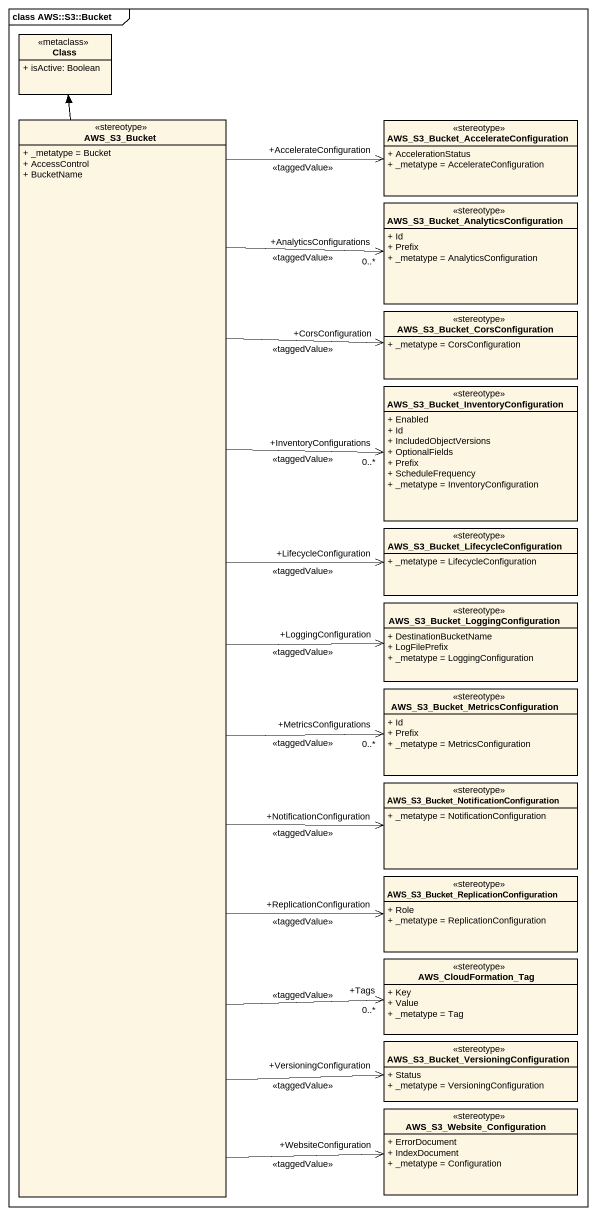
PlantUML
@startuml
mainframe class AWS::S3::Bucket
hide circle
hide empty members
skinparam classAttributeIconSize 0
class "Class" as Class_ <<metaclass>> {
  + isActive: Boolean
}
class AWS_S3_Bucket <<stereotype>> {
  + _metatype = Bucket
  + AccessControl
  + BucketName
}
class "AWS_S3_Bucket_AccelerateConfiguration" as AWS_S3_Bucket_2 <<stereotype>> {
  + AccelerationStatus
  + _metatype = AccelerateConfiguration
}
class "AWS_S3_Bucket_AnalyticsConfiguration" as AWS_S3_Bucket_3 <<stereotype>> {
  + Id
  + Prefix
  + _metatype = AnalyticsConfiguration
}
class "AWS_S3_Bucket_CorsConfiguration" as AWS_S3_Bucket_4 <<stereotype>> {
  + _metatype = CorsConfiguration
}
class "AWS_S3_Bucket_InventoryConfiguration" as AWS_S3_Bucket_5 <<stereotype>> {
  + Enabled
  + Id
  + IncludedObjectVersions
  + OptionalFields
  + Prefix
  + ScheduleFrequency
  + _metatype = InventoryConfiguration
}
class "AWS_S3_Bucket_LifecycleConfiguration" as AWS_S3_Bucket_6 <<stereotype>> {
  + _metatype = LifecycleConfiguration
}
class "AWS_S3_Bucket_LoggingConfiguration" as AWS_S3_Bucket_7 <<stereotype>> {
  + DestinationBucketName
  + LogFilePrefix
  + _metatype = LoggingConfiguration
}
class "AWS_S3_Bucket_MetricsConfiguration" as AWS_S3_Bucket_8 <<stereotype>> {
  + Id
  + Prefix
  + _metatype = MetricsConfiguration
}
class "AWS_S3_Bucket_NotificationConfiguration" as AWS_S3_Bucket_9 <<stereotype>> {
  + _metatype = NotificationConfiguration
}
class "AWS_S3_Bucket_ReplicationConfiguration" as AWS_S3_Bucket_10 <<stereotype>> {
  + Role
  + _metatype = ReplicationConfiguration
}
class AWS_CloudFormation_Tag <<stereotype>> {
  + Key
  + Value
  + _metatype = Tag
}
class "AWS_S3_Bucket_VersioningConfiguration" as AWS_S3_Bucket_11 <<stereotype>> {
  + Status
  + _metatype = VersioningConfiguration
}
class AWS_S3_Website_Configuration <<stereotype>> {
  + ErrorDocument
  + IndexDocument
  + _metatype = Configuration
}
AWS_S3_Bucket -up-> Class_
AWS_S3_Bucket -up-> "+AccelerateConfiguration" AWS_S3_Bucket_2 : <<taggedValue>>
AWS_S3_Bucket -up-> "+AnalyticsConfigurations\n0..*" AWS_S3_Bucket_3 : <<taggedValue>>
AWS_S3_Bucket -up-> "+CorsConfiguration" AWS_S3_Bucket_4 : <<taggedValue>>
AWS_S3_Bucket -right-> "+InventoryConfigurations\n0..*" AWS_S3_Bucket_5 : <<taggedValue>>
AWS_S3_Bucket -right-> "+LifecycleConfiguration" AWS_S3_Bucket_6 : <<taggedValue>>
AWS_S3_Bucket -right-> "+LoggingConfiguration" AWS_S3_Bucket_7 : <<taggedValue>>
AWS_S3_Bucket -right-> "+MetricsConfigurations\n0..*" AWS_S3_Bucket_8 : <<taggedValue>>
AWS_S3_Bucket -right-> "+NotificationConfiguration" AWS_S3_Bucket_9 : <<taggedValue>>
AWS_S3_Bucket --> "+ReplicationConfiguration" AWS_S3_Bucket_10 : <<taggedValue>>
AWS_S3_Bucket --> "+Tags\n0..*" AWS_CloudFormation_Tag : <<taggedValue>>
AWS_S3_Bucket --> "+VersioningConfiguration" AWS_S3_Bucket_11 : <<taggedValue>>
AWS_S3_Bucket --> "+WebsiteConfiguration" AWS_S3_Website_Configuration : <<taggedValue>>
@enduml
